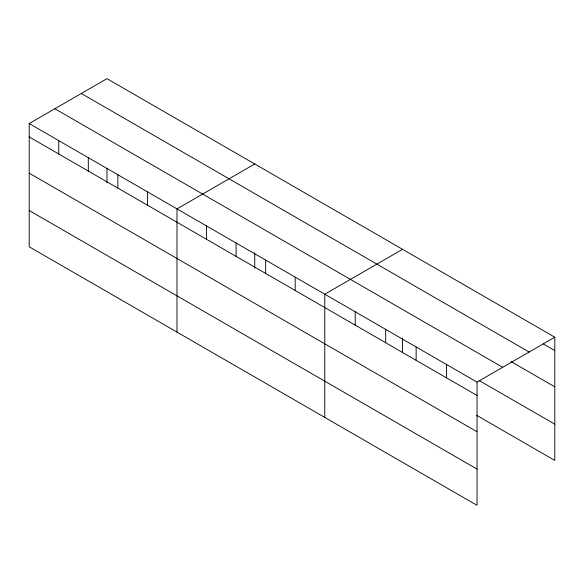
<?xml version="1.0" encoding="UTF-8"?>
<svg xmlns="http://www.w3.org/2000/svg" width="584" height="584" viewBox="0 0 584 584"><rect width="100%" height="100%" fill="white"/><g stroke="black" fill="none" stroke-linecap="round" stroke-linejoin="round"><path stroke-width="0.88" d="M477.033 431.729L477.033 382.119L29.2 123.56L29.2 246.784L477.033 505.335L477.033 431.729L29.2 173.171M476.719 415.355L554.8 460.44L554.8 337.216L106.967 78.665L29.2 123.56M254.748 163.987L176.988 208.882L176.988 332.106M402.537 249.31L324.77 294.205L324.77 417.429M477.033 382.119L554.8 337.216M543.091 343.815L554.8 350.575M81.3 93.477L529.14 352.035M511.073 361.584L554.8 386.834M54.86 108.741L502.7 367.299M479.055 380.454L554.8 424.188M29.2 136.919L477.033 395.477M29.2 210.525L477.033 469.083M446.585 364.533L446.585 377.892M416.129 346.954L416.129 360.313M402.537 338.092L402.537 352.59M385.681 329.369L385.681 342.728M355.225 311.79L355.225 325.149M295.212 277.144L295.212 290.503M265.654 260.077L265.654 273.436M254.748 252.762L254.748 268.173M236.097 243.01L236.097 256.369M206.546 225.95L206.546 239.309M147.431 191.815L147.431 205.174M117.873 174.755L117.873 188.114M106.967 168.345L106.967 182.85M88.315 157.687L88.315 171.046M58.758 140.627L58.758 153.986"/></g></svg>
